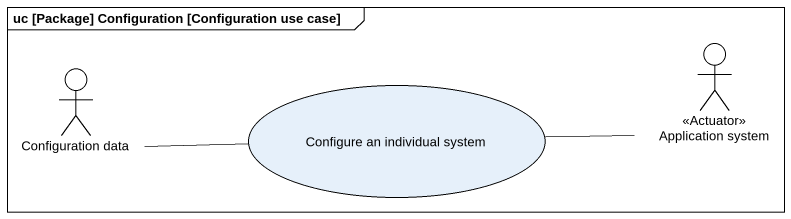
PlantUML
@startuml
mainframe uc [Package] Configuration [Configuration use case]
actor "Application system" as Application_system <<Actuator>>
actor "Configuration data" as Configuration_data
usecase "Configure an individual system" as Configure_an_individual
Configuration_data -right- Configure_an_individual
Configure_an_individual -right- Application_system
@enduml
